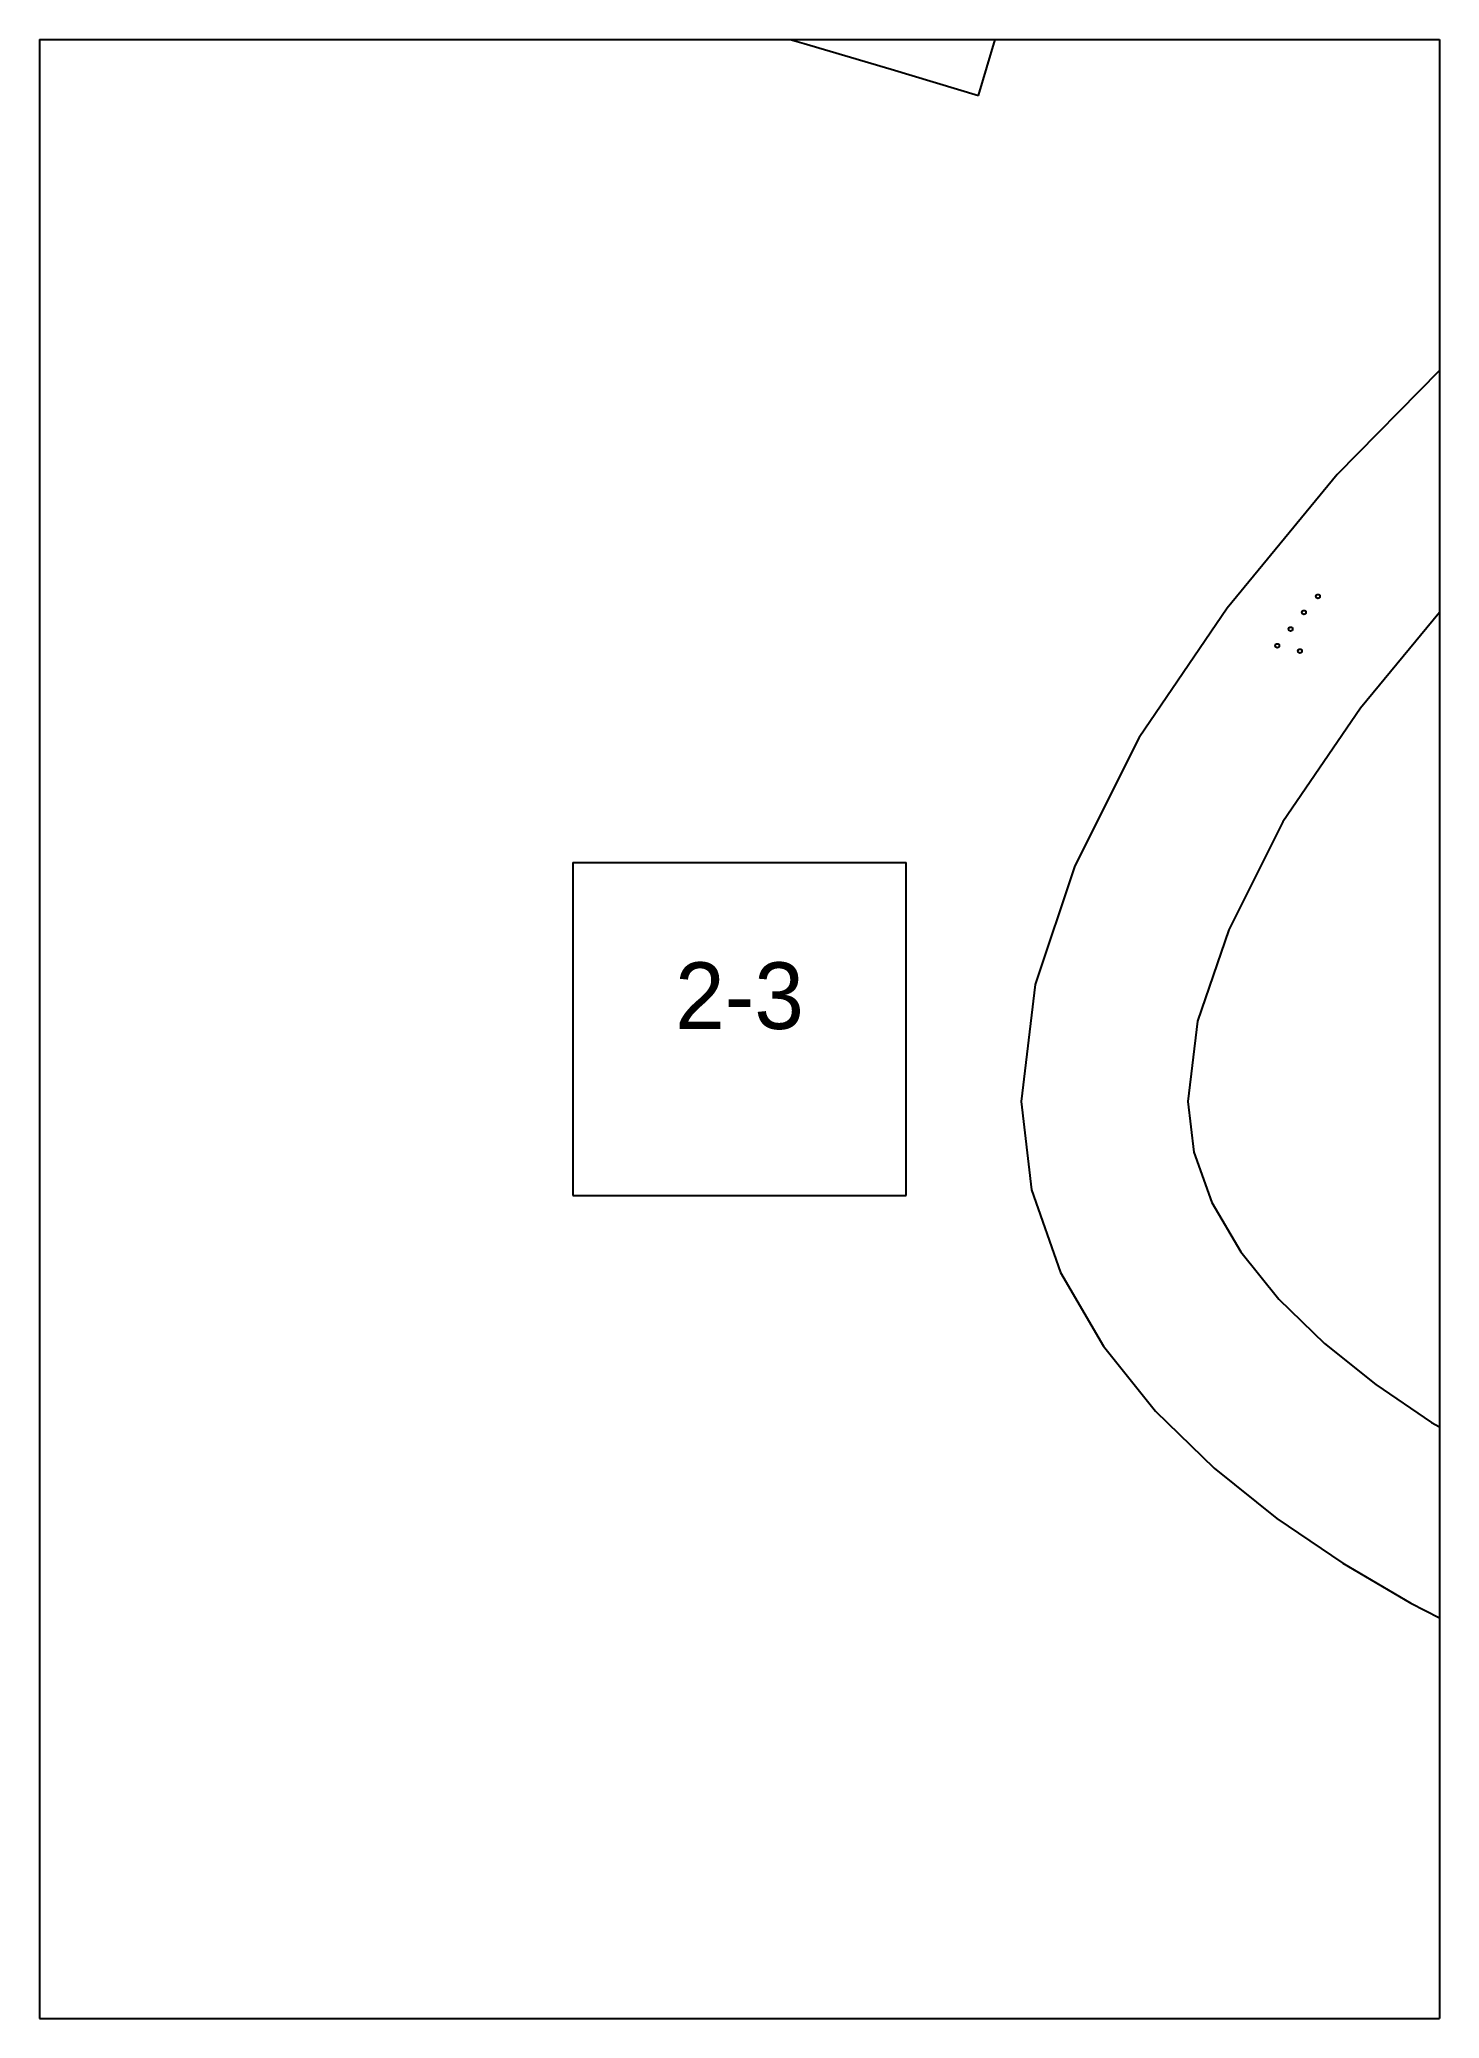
# Paper-space layout 'Plan 2-3' of a CAD drawing. Header units: metres, sheet in millimetres. Extents: x 0 to 210, y 0 to 297.
# The model-space entities are those that its viewports show. They can reach past a viewport. Long polylines and large blocks are cut down to what shows.
import ezdxf
from ezdxf.enums import TextEntityAlignment as Align

# ---------------------------------------------------------------- set-up
doc = ezdxf.new("R2010")
doc.units = ezdxf.units.M
for name, color, linetype in [('default', 7, 'Continuous'), ('mcircles', 7, 'Continuous'), ('TEXTLAYER', 7, 'Continuous'), ('VIEWPORTS', 7, 'Continuous')]:
    doc.layers.add(name, color=color, linetype=linetype)

msp = doc.modelspace()

# ---------------------------------------------------------------- linework, layer by layer
at = {"color": 9}
for p, q in [((420, 0), (420, -297)), ((420, 0), (420, -297)), ((630, 0), (630, -297)), ((630, 0), (630, -297)), ((210, -297), (420, -297)), ((210, -297), (420, -297)), ((420, -297), (630, -297)), ((420, -297), (420, -594)), ((420, -297), (630, -297)), ((420, -297), (420, -594)), ((630, -297), (840, -297)), ((630, -297), (630, -594)), ((630, -297), (840, -297)), ((630, -297), (630, -594)), ((500, -420.5), (550, -420.5)), ((500, -420.5), (500, -470.5)), ((550, -470.5), (550, -420.5)), ((500, -470.5), (550, -470.5)), ((210, -594), (420, -594)), ((210, -594), (420, -594)), ((420, -594), (630, -594)), ((420, -594), (420, -891)), ((420, -594), (630, -594)), ((420, -594), (420, -891)), ((630, -594), (840, -594)), ((630, -594), (630, -891)), ((630, -594), (840, -594)), ((630, -594), (630, -891))]:
    msp.add_line(p, q, dxfattribs=at)
at = {"layer": 'default', "color": 7, "linetype": 'Continuous'}
for p, q in [((560.85, -305.4), (568.06, -281.46)), ((521.66, -293.85), (534.7, -297.61)), ((534.7, -297.61), (547.74, -301.45)), ((547.74, -301.45), (560.85, -305.4)), ((634.54, -342.04), (614.68, -362.27)), ((614.68, -362.27), (598.14, -382.34)), ((633.27, -379), (618.15, -397.33)), ((598.14, -382.34), (584.97, -401.76)), ((618.15, -397.33), (606.53, -414.41)), ((584.97, -401.76), (575.33, -421)), ((606.53, -414.41), (598.4, -430.62)), ((575.33, -421), (569.34, -438.8)), ((598.4, -430.62), (593.73, -444.32)), ((569.34, -438.8), (567.25, -456.37)), ((593.73, -444.32), (592.25, -456.37)), ((567.25, -456.37), (568.81, -469.63)), ((592.25, -456.37), (593.16, -463.98)), ((593.16, -463.98), (595.86, -471.55)), ((568.81, -469.63), (573.16, -482.03)), ((595.86, -471.55), (600.19, -478.96)), ((600.19, -478.96), (605.92, -486.04)), ((573.16, -482.03), (579.59, -493.12)), ((605.92, -486.04), (612.76, -492.7)), ((612.76, -492.7), (620.47, -498.87)), ((579.59, -493.12), (587.43, -502.87)), ((620.47, -498.87), (628.83, -504.54)), ((587.43, -502.87), (596.21, -511.43)), ((628.83, -504.54), (637.74, -509.75)), ((596.21, -511.43), (605.62, -518.98)), ((605.62, -518.98), (615.49, -525.68)), ((615.49, -525.68), (625.71, -531.67)), ((625.71, -531.67), (636.13, -537.01))]:
    msp.add_line(p, q, dxfattribs=at)
at = {"layer": 'mcircles', "color": 7, "linetype": 'Continuous'}
for centre in [(609.68, -382.97), (611.78, -380.57), (607.68, -385.47), (605.68, -387.97), (609.08, -388.77)]:
    msp.add_circle(centre, 0.3, dxfattribs=at)

# ---------------------------------------------------------------- texts
at = {"layer": 'TEXTLAYER', "color": 1}
msp.add_text('2-3', height=10, dxfattribs=at).set_placement((525, -445.5), align=Align.CENTER)

psp = doc.layouts.new('Plan 2-3')

# ---------------------------------------------------------------- viewports
at = {"layer": 'VIEWPORTS'}
psp.add_viewport(center=(105, 148.5), size=(210, 297), view_center_point=(525, -445.5), view_height=297, dxfattribs=at)

doc.saveas('drawing.dxf')
